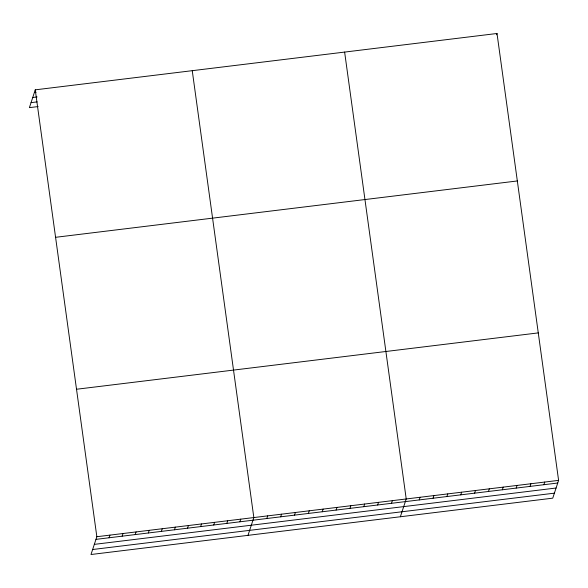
<?xml version="1.0" encoding="UTF-8"?>
<svg xmlns="http://www.w3.org/2000/svg" width="588" height="588" viewBox="0 0 588 588"><rect width="100%" height="100%" fill="white"/><g stroke="black" fill="none" stroke-linecap="round" stroke-linejoin="round"><path stroke-width="0.88" d="M35.251 89.839L96.844 536.719L90.993 554.513L552.749 498.161L558.6 480.367L497.007 33.487L35.251 89.839L29.4 107.633L38.124 106.568M109.059 537.777L109.927 535.124M122.142 536.175L123.01 533.529M135.225 534.58L136.093 531.934M148.308 532.985L149.176 530.339M161.391 531.39L162.259 528.737M174.474 529.788L175.342 527.142M187.557 528.193L188.425 525.547M200.64 526.598L201.508 523.952M213.723 525.003L214.591 522.35M226.806 523.408L227.674 520.755M239.889 521.806L240.757 519.16M247.989 535.352L253.84 517.565L192.247 70.678M266.82 518.52L267.694 515.874M280.674 516.83L281.549 514.184M294.529 515.139L295.397 512.493M308.384 513.449L309.251 510.803M322.231 511.758L323.106 509.112M336.086 510.068L336.953 507.422M496.573 34.81L497.007 33.487M349.941 508.377L350.808 505.731M363.788 506.687L364.663 504.041M377.643 504.996L378.518 502.35M391.498 503.306L392.365 500.66M400.369 516.756L406.22 498.969L344.627 52.082M419.2 499.925L420.075 497.279M433.055 498.234L433.929 495.588M446.909 496.544L447.777 493.898M460.757 494.853L461.631 492.207M474.612 493.163L475.486 490.517M488.466 491.472L489.334 488.826M502.321 489.782L503.188 487.136M516.168 488.091L517.043 485.445M530.023 486.401L530.898 483.755M543.878 484.71L544.745 482.064M34.376 92.485L36.125 92.272M32.737 97.483L37.095 96.954M31.046 102.635L37.147 101.886M55.573 237.309L517.33 180.957M76.521 389.249L538.277 332.896M96.844 536.719L558.6 480.367M95.969 539.372L557.733 483.02M94.33 544.37L556.086 488.018M92.639 549.515L554.396 493.163"/></g></svg>
